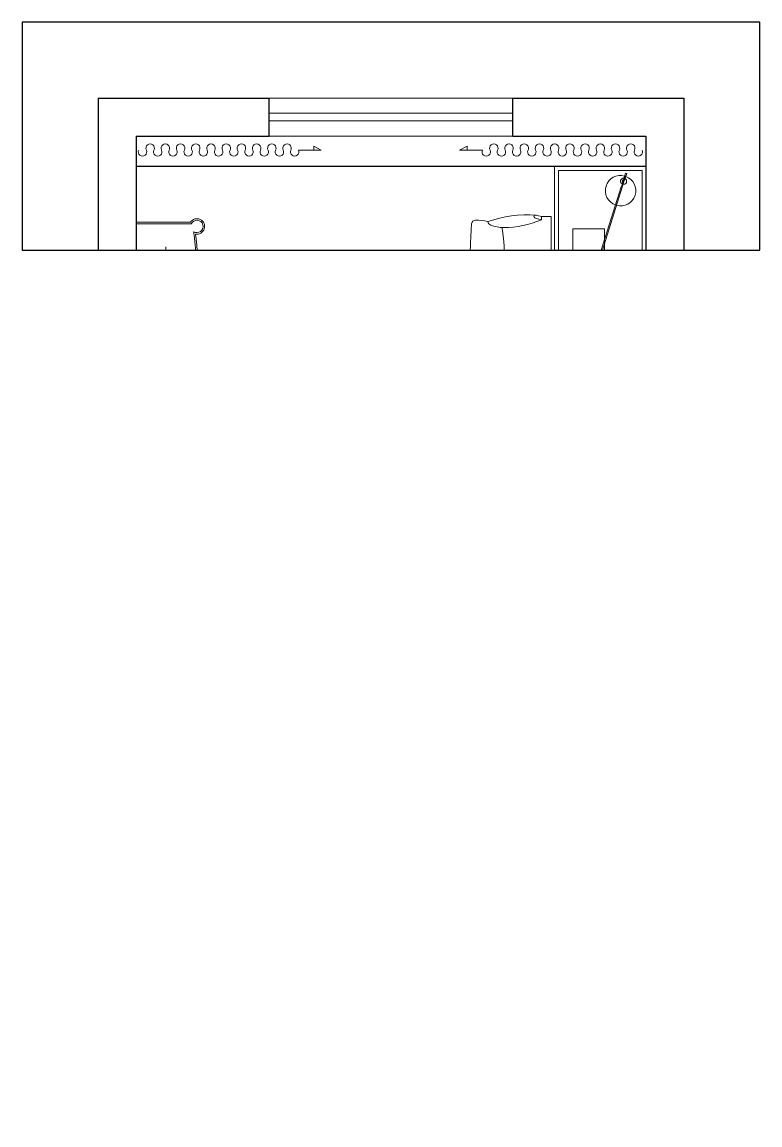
# Model space of a CAD drawing. Header units: millimetres. Extents: x 3162 to 221128, y -144913 to 11496.
# Drawn here: x 47047 to 51897, y -81208 to -73958 of the extents above; entities that cross this region are included whole.
import ezdxf
from ezdxf.xclip import XClip

# ---------------------------------------------------------------- set-up
doc = ezdxf.new("R2010")
doc.units = ezdxf.units.MM
doc.header["$LTSCALE"] = 10
doc.header["$XCLIPFRAME"] = 2
doc.linetypes.add('DASH', pattern=[8.89, 6.35, -2.54])
doc.linetypes.add('HIDDEN', pattern=[9.525, 6.35, -3.175])
doc.layers.get('Defpoints').update_dxf_attribs({"color": 250})
for name, color, linetype, lineweight in [('FF-Curtain【平面窗帘】', 32, 'Continuous', 0), ('FF-Win【窗】', 132, 'Continuous', 0), ('FF-【活动成品家具】', 51, 'Continuous', 0), ('Hidden【虚线】', 136, 'DASH', 0)]:
    doc.layers.add(name, color=color, linetype=linetype, lineweight=lineweight)
doc.layers.add('WALL【墙体】', color=7, linetype='Continuous')

# ---------------------------------------------------------------- blocks, each defined once
blk = doc.blocks.new('hlw_3_1600_250')
for p, q in [((-0.5, 0.078125), (0.5, 0.078125)), ((-0.5, -0.078125), (0.5, -0.078125))]:
    blk.add_line(p, q)
at = {"linetype": 'HIDDEN', "ltscale": 15}
for p, q in [((-0.5, 0.015625), (0.5, 0.015625)), ((-0.5, -0.015625), (0.5, -0.015625))]:
    blk.add_line(p, q, dxfattribs=at)
blk = doc.blocks.new('tasklight')
at = {"color": 251}
for p, q in [((-25, 96.3), (440.3, 242.9)), ((-22.6, 88.7), (442.7, 235.3)), ((457.5, 270.3), (495.7, 282.4)), ((459, 265.6), (497.2, 277.6)), ((471.1, 227.4), (509.2, 239.4)), ((472.6, 222.7), (510.7, 234.7)), ((474.8, 265.3), (527.3, 281.8)), ((483.9, 236.7), (536.3, 253.2)), ((487.8, 282.5), (492.5, 284)), ((488.5, 280.1), (487.8, 282.5)), ((491.5, 270.6), (490, 275.3)), ((493.3, 281.6), (492.5, 284)), ((496.3, 272.1), (494.8, 276.8)), ((497.2, 277.6), (495.7, 282.4)), ((500.6, 242), (502.1, 237.2)), ((503.6, 232.4), (504.3, 230)), ((504.3, 230), (509.1, 231.5)), ((505.3, 243.5), (506.8, 238.7)), ((508.3, 233.9), (509.1, 231.5)), ((509.2, 239.4), (510.7, 234.7)), ((-115.6, 67.8), (-70.8, 81.9)), ((-113.2, 60.1), (-68.4, 74.3)), ((-96, 71.9), (-24.4, 94.4)), ((-94.8, 68), (-23.2, 90.6)), ((-71.7, 84.7), (-56.5, 89.6)), ((-70.8, 81.9), (-71.7, 84.7)), ((-55.6, 86.7), (-70.8, 81.9)), ((-70.8, 81.9), (-70.2, 80)), ((-69, 76.2), (-68.4, 74.3)), ((-67.4, 80.9), (-68, 82.8)), ((-57.8, 83.9), (-58.4, 85.8)), ((-55.6, 86.7), (-56.5, 89.6)), ((-22.6, 88.7), (-25, 96.3)), ((-113.2, 60.1), (-115.6, 67.8)), ((-94.8, 68), (-96, 71.9))]:
    blk.add_line(p, q, dxfattribs=at)
for radius in [35, 15]:
    blk.add_circle((572.3, 280.3), radius, dxfattribs=at)
for centre, radius, start, end in [((572.3, 280.3), 70, 209.85888, 185.11163), ((465, 246.5), 25, 107.48525, 287.48525), ((465, 246.5), 20, 107.48525, 287.48525), ((479.4, 251), 15, 107.48525, 287.48525), ((572.3, 280.3), 45, 178.01403, 216.95647), ((0, 100), 100, 19.7777, 195.19281), ((0, 100), 100, 199.7777, 15.19281), ((-62, 80.5), 20, 209.02221, 185.94829)]:
    blk.add_arc(centre, radius, start, end, dxfattribs=at)
blk = doc.blocks.new('海龙_04090929')
at = {"color": 0, "linetype": 'ByBlock'}
for p, q in [((271.2, -44.5, 0), (-271.2, -45.4, 0)), ((-271.1, -109.6, 0), (-271.2, -45.4, 0)), ((271.3, -108.7, 0), (271.2, -44.5, 0)), ((-278.9, -136.2, 0), (-271.1, -109.6, 0)), ((-271.1, -109.6, 0), (-250.2, -109.5, 0)), ((-271.1, -109.6, 0), (-250.2, -109.5, 0)), ((-250.2, -109.5, 0), (-258, -144.4, 0)), ((-250.2, -109.5, 0), (-258, -144.4, 0)), ((250.4, -108.6, 0), (258.3, -143.6, 0)), ((271.3, -108.7, 0), (250.4, -108.6, 0)), ((250.4, -108.6, 0), (258.3, -143.6, 0)), ((271.3, -108.7, 0), (250.4, -108.6, 0)), ((279.2, -135.3, 0), (271.3, -108.7, 0))]:
    blk.add_line(p, q, dxfattribs=at)
at = {"ltscale": 500}
blk.add_lwpolyline([(600, 577.1), (600, -22.9), (-600, -22.9), (-600, 577.1)], close=True, dxfattribs=at)
at = {"color": 251}
for points in [[(575, 552.1), (575, 2.1), (-575, 2.1), (-575, 552.1)], [(483.8, 61), (233.8, 61), (233.8, 411), (483.8, 411)], [(-189.7, 304.9), (189.7, 304.9), (189.7, 97.6), (-189.7, 97.6)]]:
    blk.add_lwpolyline(points, close=True, dxfattribs=at)
blk.add_lwpolyline([(281, 411), (281, 453.9), (531, 453.9), (531, 103.9), (483.8, 103.9)], dxfattribs=at)
at = {"color": 0, "linetype": 'ByBlock'}
for centre, radius, start, end in [((-255.2, -145.3, 0), 25.4, 158.99011, 180.62502), ((-281.6, -135, 0), 25.4, 296.64596, 338.28256), ((-281.6, -135, 0), 25.4, 296.64596, 338.28256), ((-825.4, -356.4, 0), 625.9, 359.84129, 23.2355), ((-825.4, -356.4, 0), 625.9, 359.84129, 23.2355), ((826.4, -353.7, 0), 625.9, 156.94898, 180.3432), ((826.4, -353.7, 0), 625.9, 156.94898, 180.3432), ((-489.9, -203.8, 0), 773.1, 340.65176, 4.38113), ((281.9, -134.1, 0), 25.4, 201.90193, 243.53853), ((281.9, -134.1, 0), 25.4, 201.90193, 243.53853), ((255.5, -144.5, 0), 25.4, 359.55947, 21.19437), ((255.5, -144.5, 0), 25.4, 339.55777, 359.55947), ((255.5, -144.5, 0), 25.4, 339.55777, 359.55947), ((490.4, -202.2, 0), 773.1, 175.80336, 199.53273), ((-255.2, -145.3, 0), 25.4, 180.62502, 200.62672), ((-255.2, -145.3, 0), 25.4, 180.62502, 200.62672), ((-273, -152, 0), 6.35, 200.62672, 296.64596), ((-273, -152, 0), 6.35, 200.62672, 296.64596), ((273.4, -151.2, 0), 6.35, 243.53853, 339.55777), ((273.4, -151.2, 0), 6.35, 243.53853, 339.55777), ((-411.2, -361.5, 0), 211.7, 337.8885, 0.9101), ((-411.2, -361.5, 0), 211.7, 337.8885, 0.9101), ((2.4, -1560, 0), 1208.4, 80.56409, 99.62039), ((2.4, -1560, 0), 1208.4, 80.56409, 99.62039), ((412.2, -360.1, 0), 211.7, 179.27439, 202.29599), ((412.2, -360.1, 0), 211.7, 179.27439, 202.29599), ((133.9, -545.8, 0), 381.7, 167.11391, 179.48638), ((-239.7, -435.3, 0), 25.4, 273.35663, 346.67419), ((-239.7, -435.3, 0), 25.4, 273.35663, 346.67419), ((241, -434.5, 0), 25.4, 193.5103, 266.82786), ((241, -434.5, 0), 25.4, 193.5103, 266.82786), ((-132.2, -546.2, 0), 381.7, 0.69811, 13.07057), ((-222.4, -542.6, 0), 25.4, 179.50765, 265.22035), ((-3.4, 2077, 0), 2654.1, 265.22035, 274.96413), ((224, -541.9, 0), 25.4, 274.96413, 0.67683)]:
    blk.add_arc(centre, radius, start, end, dxfattribs=at)
at = {"color": 251, "extrusion": (-2.3211e-12, 1.2757e-12, -1), "zscale": -1, "rotation": 180.1031689503806}
blk.add_blockref('tasklight', (441.3, 511.2, 0), dxfattribs=at)
blk = doc.blocks.new('1800平10104199')
h = blk.add_hatch()
h.set_pattern_fill('ANSI38', color=8, scale=100, style=0)
h.set_pattern_definition([(45, (-2757.802, -6613.146), (-8.838835, 8.838835), []), (135, (-2757.802, -6613.146), (-26.516504, 8.838835), [31.25, -18.75])])
h.paths.add_polyline_path([(511.3, -760, 1), (410.5, -760, 1)])
h.paths.add_polyline_path([(635.4, -926.8, 1), (588.8, -926.8, 1)])
h.paths.add_polyline_path([(799.5, -1093.5, 1), (737.5, -1093.5, 1)])
h.paths.add_polyline_path([(755.5, -837.6, 1), (871.9, -837.6, 1)])
h.paths.add_polyline_path([(1031.1, -868.6, 1), (1116.5, -868.6, 1)])
h.paths.add_polyline_path([(1221.2, -802.7, 1), (1104.8, -802.7, 1)])
h.paths.add_polyline_path([(1109.5, -442.5, 1), (1047.5, -442.5, 1)])
h.paths.add_polyline_path([(1249.1, -252.4, 1), (1094, -252.4, 1)])
at = {"ltscale": 300}
for p, q in [((-1534.8, 1322.3), (1533.8, 1322.3)), ((-1534.8, 1322.3), (-1534.8, 965.8)), ((-946.5, 1322.3), (-946.5, 965.9)), ((-900.5, -677.7), (-900.5, 1322.3)), ((899.5, -677.7), (899.5, 1322.3)), ((945.5, 1322.3), (945.5, 965.9)), ((1533.8, 1322.3), (1533.8, 965.8)), ((1408.5, -150.2), (1357.1, -192.4)), ((-900.5, -677.7), (899.5, -677.7))]:
    blk.add_line(p, q, dxfattribs=at)
at = {"color": 8}
for p, q in [((-1524.8, 1322.3), (-1524.8, 960)), ((-956.5, 1322.3), (-956.5, 960)), ((-865.5, 1322.3), (-865.5, 1322.3)), ((-865.5, 1322.3), (-865.5, 1322.3)), ((955.5, 1322.3), (955.5, 960)), ((1523.8, 1322.3), (1523.8, 960)), ((-1241.4, 1247.3), (-1241.4, 1006.8)), ((1245.5, 1247.3), (1245.5, 1006.8)), ((-1372.9, 1127.1), (-1112.4, 1127.1)), ((1113.9, 1127.1), (1374.4, 1127.1)), ((903.4, 145.8), (899.2, 79.5)), ((914.6, 146.3), (910.4, 79.9)), ((907.5, 78.5), (936, 144.2)), ((920.4, 76.7), (948.8, 142.4)), ((941.2, 73.8), (969.6, 139.5)), ((963.9, 70.6), (992.3, 136.3)), ((993.6, 66.4), (1022, 132.1)), ((1031.5, 125.9), (1012.1, 61.1)), ((1037.9, 122), (1015.9, 59.2)), ((1046.6, 119.1), (1023.9, 56.7)), ((1054.5, 112.5), (1032.5, 49.7)), ((1074.6, 103.7), (1052.6, 40.9)), ((1096.9, 95), (1075, 32.2)), ((1082.7, 29), (1127.8, 84.6)), ((1107.8, 92.4), (1085.9, 29.6)), ((1094.6, 23.8), (1139.7, 79.4)), ((1113.8, 15.4), (1158.9, 71)), ((1134.9, 6.2), (1180, 61.8)), ((1162.3, -5.8), (1207.4, 49.8)), ((1214.9, 41.2), (1178.7, -15.9)), ((1219.9, 35.7), (1181.9, -18.8)), ((1227.6, 30.6), (1188.9, -23.4)), ((1233.4, 22.1), (1195.3, -32.4)), ((1250.4, 8.2), (1212.3, -46.3)), ((1269.6, -6.2), (1231.5, -60.7)), ((1238.1, -65.9), (1296.5, -24.5)), ((1279.3, -11.6), (1241.3, -66.1)), ((1248.1, -74.1), (1306.5, -32.7)), ((1264.4, -87.4), (1322.8, -46)), ((1282.1, -101.9), (1340.5, -60.5)), ((1305.3, -120.9), (1363.7, -79.5)), ((1368.6, -89.8), (1318.3, -135)), ((1372, -96.5), (1320.6, -138.7)), ((1378, -103.4), (1326.1, -145)), ((1381.3, -113.1), (1329.9, -155.4)), ((1393.9, -131.1), (1342.5, -173.4)), ((1362.1, -199.2), (1429.5, -175.1)), ((1416.4, -158), (1365.1, -200.3)), ((1369.5, -209.8), (1436.9, -185.7)), ((1381.5, -227), (1449, -202.9)), ((1394.7, -245.8), (1462.2, -221.7)), ((1411.9, -270.3), (1479.4, -246.2)), ((1481.3, -257.4), (1420.7, -287.4)), ((1482.8, -264.7), (1421.9, -291.5)), ((1486.7, -273.1), (1425.5, -299.1)), ((1487.2, -283.3), (1426.3, -310.1)), ((1494.5, -304), (1433.6, -330.8)), ((1503.4, -326.3), (1442.5, -353.1)), ((1445.5, -360.9), (1516.9, -355.9)), ((1508.9, -336), (1448.1, -362.8)), ((1449.8, -373.2), (1521.2, -368.2)), ((1456.7, -393), (1528.2, -388)), ((1464.4, -414.7), (1535.8, -409.7)), ((1474.3, -442.9), (1545.7, -437.9)), ((1543.2, -475.7), (1477.4, -485.1)), ((1544.6, -449.2), (1478.1, -461.7)), ((1544, -456.7), (1478.2, -466.1)), ((1544.7, -497.7), (1478.9, -507.1)), ((1545.5, -465.7), (1479.6, -474.3)), ((1547.2, -521.5), (1481.4, -530.9)), ((1482.1, -539.3), (1552.3, -553.7)), ((1483, -552.2), (1553.1, -566.7)), ((1549.9, -532.4), (1484.1, -541.8)), ((1484.4, -573.1), (1554.5, -587.6)), ((1551.2, -658), (1485.3, -649.3)), ((1485.9, -596.1), (1556, -610.5)), ((1553.7, -651), (1486.4, -645.1)), ((1487.8, -626), (1557.9, -640.4)), ((85, -697.7), (150.9, -689)), ((88.9, -721.3), (154.8, -712.6)), ((89.2, -732.5), (155.2, -723.8)), ((156.4, -720.8), (92.8, -753.7)), ((1469.3, -720.8), (1533, -753.7)), ((1536.5, -732.5), (1470.6, -723.8)), ((1536.8, -721.3), (1470.9, -712.6)), ((1540.8, -697.7), (1474.9, -689)), ((1545.3, -676.2), (1479.4, -667.5)), ((1550.2, -667.1), (1484.4, -657.6)), ((159.1, -733.5), (95.5, -766.4)), ((163.4, -754.1), (99.8, -786.9)), ((168.2, -776.5), (104.5, -809.4)), ((110.4, -808.4), (172.3, -790.7)), ((110.9, -815.8), (175, -794.4)), ((1457.6, -776.5), (1521.2, -809.4)), ((1462.3, -754.1), (1526, -786.9)), ((1466.7, -733.5), (1530.3, -766.4)), ((181.3, -812.5), (111.3, -827.2)), ((195, -839.2), (125, -853.9)), ((205.5, -859.6), (135.5, -874.3)), ((1483.1, -889.2), (1422, -863)), ((1493.2, -869.7), (1432.1, -843.6)), ((1500.4, -862.4), (1439.6, -835.4)), ((1503.8, -853.8), (1442.7, -827.7)), ((1508.1, -847.8), (1444.9, -823.9)), ((1451.4, -805.9), (1515, -838.7)), ((215.1, -878.3), (145.1, -893)), ((221.1, -889.8), (151, -904.5)), ((161.6, -923.1), (218.2, -888.3)), ((168.4, -932), (225, -897.2)), ((180.3, -952.9), (236.9, -918)), ((190.3, -972.4), (246.9, -937.6)), ((1392.3, -922.3), (1444.7, -971.1)), ((1402, -903.8), (1454.4, -952.5)), ((1408, -892.2), (1460.4, -941)), ((1469.6, -921.6), (1408.4, -895.4)), ((1472.9, -910.9), (1411.7, -884.8)), ((192.2, -982.5), (249.3, -948.4)), ((197.2, -990.2), (253.8, -955.4)), ((199.7, -997.3), (255.6, -959.3)), ((266.6, -975.1), (203.1, -1008.1)), ((287, -997), (223.5, -1030.1)), ((302.6, -1013.9), (239.1, -1046.9)), ((1390.9, -1042.1), (1339.1, -1000.4)), ((1399.8, -1036.9), (1348.5, -994.6)), ((1405.3, -1029.6), (1353.5, -987.9)), ((1411.2, -1024.9), (1356.7, -984.9)), ((1367.8, -969.3), (1420.2, -1018)), ((1381.7, -942.7), (1434.1, -991.5)), ((316.9, -1029.2), (253.4, -1062.3)), ((325.7, -1038.8), (262.2, -1071.8)), ((277.5, -1086.9), (322.6, -1038.1)), ((286.4, -1093.6), (331.5, -1044.8)), ((303.5, -1110.5), (348.6, -1061.6)), ((318.4, -1126.6), (363.5, -1077.8)), ((1263.8, -1082.2), (1301.1, -1143.3)), ((1279.5, -1065.5), (1316.8, -1126.6)), ((1293.9, -1050.2), (1331.2, -1111.3)), ((1354.1, -1085.6), (1302.3, -1043.9)), ((1302.8, -1040.7), (1340.1, -1101.8)), ((1360.1, -1076.2), (1308.3, -1034.5)), ((1375.8, -1058.1), (1324, -1016.4)), ((323, -1135.8), (368.7, -1087.5)), ((329.9, -1141.8), (375, -1093)), ((334.1, -1148), (377.8, -1096.3)), ((392.6, -1108.5), (340.4, -1157.5)), ((418.2, -1124.2), (365.9, -1173.1)), ((437.7, -1136.2), (385.5, -1185.1)), ((455.6, -1147.1), (403.4, -1196.1)), ((466.7, -1153.9), (414.5, -1202.9)), ((433.2, -1213.3), (463.5, -1154.1)), ((443.6, -1217.3), (473.9, -1158.1)), ((1198.6, -1212.4), (1160, -1158.3)), ((1161.3, -1155.3), (1180.8, -1224.2)), ((1207, -1205), (1168.4, -1150.9)), ((1227, -1191.7), (1188.4, -1137.6)), ((1245.8, -1180.4), (1207.2, -1126.3)), ((1255.8, -1177.8), (1217.8, -1123.2)), ((1263.1, -1172.3), (1224.5, -1118.2)), ((1270, -1169.4), (1228.3, -1116.1)), ((1243.2, -1104.1), (1280.5, -1165.2)), ((464.6, -1229), (494.9, -1169.8)), ((483.4, -1240.5), (513.6, -1181.3)), ((490.2, -1248.1), (521.2, -1189.3)), ((498.5, -1252.1), (528.8, -1192.9)), ((504.2, -1256.8), (532.4, -1195.3)), ((549.9, -1203.1), (512.8, -1264.3)), ((578.7, -1211.3), (541.7, -1272.5)), ((600.9, -1217.5), (563.8, -1278.7)), ((621, -1223.2), (583.9, -1284.5)), ((633.5, -1226.8), (596.4, -1288)), ((617.3, -1293), (630.5, -1227.8)), ((628.4, -1294.1), (641.6, -1228.9)), ((981.7, -1231), (981.8, -1302.6)), ((1014.7, -1292.5), (992.2, -1230)), ((994.2, -1227.5), (994.3, -1299.1)), ((1024.8, -1287.6), (1002.2, -1225.1)), ((1047.6, -1280.3), (1025, -1217.8)), ((1068.8, -1274.4), (1046.2, -1211.9)), ((1079.1, -1274.6), (1057.3, -1211.8)), ((1087.6, -1271.3), (1065.1, -1208.8)), ((1095, -1270.3), (1069.3, -1207.8)), ((1086.9, -1200.3), (1106.4, -1269.2)), ((1112.6, -1184.8), (1132, -1253.7)), ((1132.2, -1172.9), (1151.7, -1241.8)), ((1150.2, -1162), (1169.6, -1230.9)), ((651.8, -1299.6), (664.9, -1234.5)), ((672.9, -1305.6), (686.1, -1240.5)), ((681.6, -1311.1), (695.6, -1246.1)), ((690.6, -1312.7), (703.8, -1247.6)), ((697.4, -1315.7), (707.9, -1248.9)), ((726.9, -1251.7), (707.7, -1320.6)), ((756.9, -1251.8), (737.7, -1320.7)), ((779.9, -1251.8), (760.7, -1320.8)), ((800.8, -1251.9), (781.6, -1320.9)), ((813.8, -1251.9), (794.6, -1320.9)), ((827.1, -1318.1), (822.2, -1251.8)), ((851, -1317.2), (846.1, -1250.9)), ((873, -1317.2), (868.1, -1250.9)), ((892, -1319.3), (887.1, -1253)), ((899.4, -1320.4), (891.4, -1253.2)), ((910.4, -1250.7), (910.6, -1322.3)), ((939.3, -1242.7), (939.5, -1314.3)), ((961.5, -1236.6), (961.6, -1308.2))]:
    blk.add_line(p, q, dxfattribs=at)
for points in [[(-895.5, 1322.3, 0.39642), (-865.5, 1294), (-0.5, 1294), (868.6, 1294)], [(868.6, 1294), (868.6, -587.2, -0.325595), (818.6, -644.2), (-815.5, -644.2, -0.382387), (-865.5, -591.9), (-865.5, 1294)], [(-865.5, 522.2, 0.078778), (-456.2, 550.1, -0.068393), (490.7, 554.5, 0.079495), (868.6, 576.2)]]:
    blk.add_lwpolyline(points, format="xyb", dxfattribs=at)
for centre, radius in [((-1241.4, 1124.3), 99.6), ((-1241.4, 1124.3), 39.6), ((1245.5, 1124.3), 99.6), ((1245.5, 1124.3), 39.6)]:
    blk.add_circle(centre, radius, dxfattribs=at)
for centre, radius, start, end in [((868.5, 1324.1), 30.1, 270.07254, 356.57006), ((-336.9, 1171.8), 308.5, 175.30484, 198.69419), ((-531.6, 1469.5), 294.8, 247.51785, 264.26696), ((-661.4, 952.7), 245, 40.4189, 85.9871), ((-2259.7, 935.8), 1636.4, 4.80985, 9.18918), ((-373.1, 4551.3), 3380.3, 266.81337, 276.16021), ((6.8, 946.1), 245, 94.0129, 139.5811), ((-203.6, 1170.5), 194.3, 306.5711, 5.88998), ((145.4, 1106.9), 176.7, 151.77364, 201.69827), ((309.2, 1177.1), 194.3, 174.11002, 233.4289), ((297.6, 2033.7), 856.1, 257.74383, 273.62843), ((98.7, 952.7), 245, 40.4189, 85.9871), ((-241.4, 1072.8), 378.3, 353.49469, 19.18669), ((477.9, 812.6), 387.8, 68.20259, 108.9817), ((737.4, 946.1), 245, 94.0129, 139.5811), ((644.8, 1327.3), 156.3, 261.59582, 298.90918), ((527, 1170.5), 194.3, 333.73715, 5.88998), ((1216.3, 1044.5), 517, 163.60457, 172.3273), ((-662.1, 1043), 44.6, 314.4736, 42.17134), ((-2990.2, 1118.7), 2361.8, 357.39054, 358.88764), ((-185.5, 1019.5), 168.1, 337.01696, 7.53676), ((177.6, 996.3), 54.7, 142.08329, 220.902), ((527, 1170.5), 194.3, 320.94042, 333.73715), ((745.2, 1073), 45.9, 165.35061, 223.26844), ((545.2, 1019.5), 168.1, 337.01696, 7.53676), ((-1507, 923.2), 40.9, 115.78397, 31.78344), ((-1240.7, 2490.7), 1563.2, 261.48136, 278.51864), ((-974.3, 923.2), 40.9, 148.21656, 64.21603), ((-451, 819.7), 194.3, 126.5711, 185.88998), ((-1120.7, 936.2), 495.6, 344.0243, 8.70709), ((-203.6, 813.1), 194.3, 4.31813, 53.4289), ((152, 938.6), 183.4, 175.22328, 196.23004), ((309.2, 819.7), 194.3, 126.5711, 172.36406), ((-193, 940), 329.9, 343.79543, 3.55541), ((527, 813.1), 194.3, 354.11002, 53.4289), ((1154.5, 929.9), 455.2, 176.98015, 197.47897), ((973.3, 923.2), 40.9, 115.78397, 31.78344), ((1239.7, 2490.7), 1563.2, 261.48136, 278.51864), ((1506, 923.2), 40.9, 148.21656, 64.21603), ((737.4, 1037.5), 245, 220.4189, 265.9871), ((-690.3, 5564.4), 4764.9, 267.89272, 277.58577), ((-380.9, -967.5), 1786.8, 97.85852, 98.47626), ((-661.4, 1044.1), 245, 274.0129, 278.34166), ((23.8, 1100.1), 272.5, 251.80818, 283.20403), ((314.8, -460.2), 1315.1, 65.09827, 100.01945), ((479.7, -680.2), 1492.8, 80.72514, 83.51865), ((-113.5, 845.3), 452.3, 220.73328, 256.96719), ((711.6, -1003.3), 1554.8, 93.67859, 116.87081), ((716, -228.3), 779.4, 92.60874, 126.65869), ((-277.1, 1136.4), 735.1, 240.14078, 264.51099), ((815.2, -583.5), 648.3, 188.35522, 82.52575), ((-39.5, 1274.6), 1371.9, 255.03258, 276.43831), ((-65.8, -1304.9), 1207.9, 88.75448, 122.44857), ((27.4, -1252.5), 1157.2, 93.31876, 127.41471), ((892.2, -209.2), 378.7, 214.93158, 266.42932)]:
    blk.add_arc(centre, radius, start, end, dxfattribs=at)
at = {"ltscale": 300}
for centre, radius, start, end in [((-1507, 923.2), 50.9, 123.09066, 10.4547), ((-974.3, 923.2), 50.9, 169.5453, 56.90934), ((973.3, 923.2), 50.9, 123.09066, 10.4547), ((1506, 923.2), 50.9, 169.5453, 56.90934), ((-1240.7, 2490.7), 1573.2, 262.09846, 277.90154), ((1239.7, 2490.7), 1573.2, 262.09846, 277.90154), ((815.2, -583.5), 670.3, 188.07911, 82.77241)]:
    blk.add_arc(centre, radius, start, end, dxfattribs=at)
blk = doc.blocks.new('海龙_08063430')
at = {"layer": 'Defpoints'}
blk.add_line((-2925, 1675), (-2925, -1675), dxfattribs=at)
at = {"layer": 'FF-Curtain【平面窗帘】'}
for points in [[(-3033.6, 1650.8, -1.6), (-3033.6, 1600.8, 1.6), (-3033.6, 1550.8, -1.6), (-3033.6, 1500.8, 1.6), (-3033.6, 1450.8, -1.6), (-3033.6, 1400.8, 1.6), (-3033.6, 1350.8, -1.6), (-3033.6, 1300.8, 1.6), (-3033.6, 1250.8, -1.6), (-3033.6, 1200.8, 1.6), (-3033.6, 1150.8, -1.6), (-3033.6, 1100.8, 1.6), (-3033.6, 1050.8, -1.6), (-3033.6, 1000.8, 1.6), (-3033.6, 950.8, -1.6), (-3033.6, 900.8, 1.6), (-3033.6, 850.8, -1.6), (-3033.6, 800.8, 1.6), (-3033.6, 750.8, -1.6), (-3033.6, 700.8, 1.6), (-3033.6, 650.8, -1.6), (-3033.6, 600.8), (-3033.6, 550.8), (-3033.6, 500.8), (-3033.6, 450.8), (-3058.6, 500.8), (-3033.6, 500.8)], [(-3033.6, -1658.2, 1.6), (-3033.6, -1608.2, -1.6), (-3033.6, -1558.2, 1.6), (-3033.6, -1508.2, -1.6), (-3033.6, -1458.2, 1.6), (-3033.6, -1408.2, -1.6), (-3033.6, -1358.2, 1.6), (-3033.6, -1308.2, -1.6), (-3033.6, -1258.2, 1.6), (-3033.6, -1208.2, -1.6), (-3033.6, -1158.2, 1.6), (-3033.6, -1108.2, -1.6), (-3033.6, -1058.2, 1.6), (-3033.6, -1008.2, -1.6), (-3033.6, -958.2, 1.6), (-3033.6, -908.2, -1.6), (-3033.6, -858.2, 1.6), (-3033.6, -808.2, -1.6), (-3033.6, -758.2, 1.6), (-3033.6, -708.2, -1.6), (-3033.6, -658.2, 1.6), (-3033.6, -608.2), (-3033.6, -558.2), (-3033.6, -508.2), (-3033.6, -458.2), (-3058.6, -508.2), (-3033.6, -508.2)]]:
    blk.add_lwpolyline(points, format="xyb", dxfattribs=at)
at = {"layer": 'WALL【墙体】'}
for p, q in [((-3375, 800), (-3375, 1925)), ((-3375, 1925), (3125, 1925)), ((-3125, 800), (-3125, 1675)), ((-3125, 1675), (3125, 1675)), ((-3125, 800), (-3375, 800)), ((-3375, -1925), (-3375, -800)), ((-3125, -800), (-3375, -800)), ((-3125, -1675), (-3125, -800)), ((-3125, -1675), (3125, -1675)), ((-3375, -1925), (3375, -1925))]:
    blk.add_line(p, q, dxfattribs=at)
at = {"layer": 'FF-Win【窗】', "xscale": 1600, "yscale": 1600, "zscale": 1600, "rotation": 90}
blk.add_blockref('hlw_3_1600_250', (-3250, 0), dxfattribs=at)
at = {"layer": 'FF-【活动成品家具】'}
blk.add_blockref('海龙_04090929', (-2325, 1097.9), dxfattribs=at)
at = {"layer": 'FF-【活动成品家具】', "xscale": -1, "rotation": 180}
blk.add_blockref('1800平10104199', (-1024.5, -352.7), dxfattribs=at)

msp = doc.modelspace()

# ---------------------------------------------------------------- linework, layer by layer
at = {"layer": 'Hidden【虚线】'}
msp.add_lwpolyline([(47047, -73958.5), (47047, -75458.5), (51897, -75458.5), (51897, -73958.5)], close=True, dxfattribs=at)

# ---------------------------------------------------------------- block references
at = {"layer": 'WALL【墙体】'}
ref = msp.add_blockref('海龙_08063430', (49472, -77833.5), dxfattribs=dict(at, rotation=270))
XClip(ref).set_block_clipping_path([(-3874.9999970285, -2424.9999677839), (-2374.9999970285, 2425.0000322161)])

doc.saveas('drawing.dxf')
